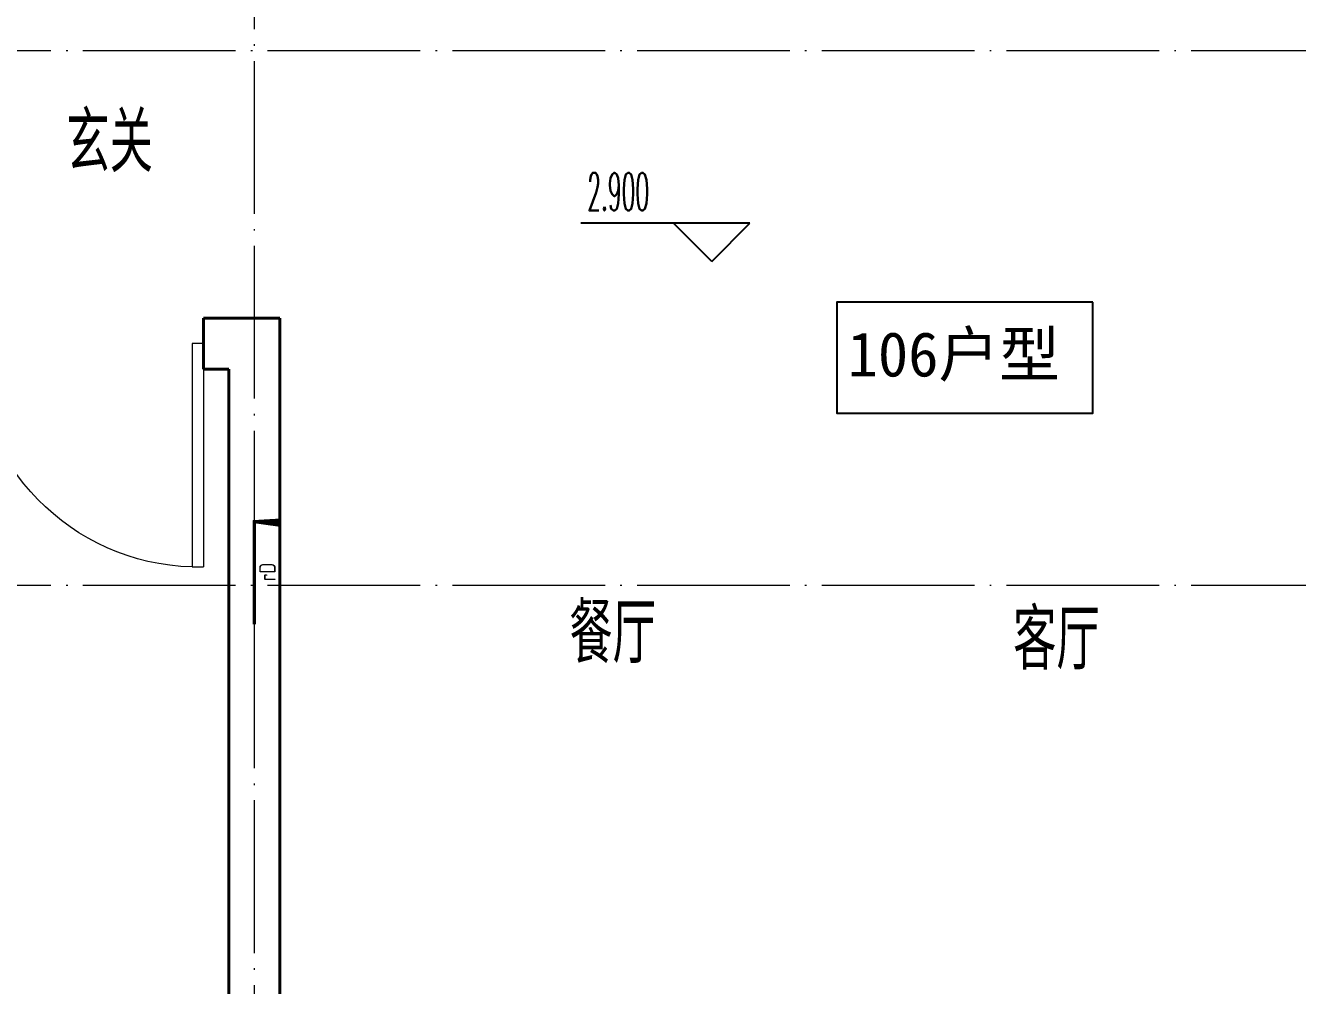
# Model space of a CAD drawing. Extents: x 27938 to 1042331, y -235042 to 1535213.
# Drawn here: x 696817 to 701817, y 598677 to 602449 of the extents above; entities that cross this region are included whole.
import ezdxf

# ---------------------------------------------------------------- set-up
doc = ezdxf.new("R2010")
doc.units = 0
doc.header["$LTSCALE"] = 1000
doc.header["$MEASUREMENT"] = 0
doc.linetypes.add('DOTE', pattern=[2.4200000000000004, 2, -0.2, 0.02, -0.2])
doc.layers.add('DIM_ELEV', color=3, linetype='Continuous')
doc.layers.add('PUB_TEXT', color=4, linetype='Continuous')
for name, color, linetype, lineweight in [('DOTE', 19, 'DOTE', 9), ('EQUIP-消防', 3, 'Continuous', 20), ('WALL', 9, 'Continuous', 40), ('WINDOW', 8, 'Continuous', 15)]:
    doc.layers.add(name, color=color, linetype=linetype, lineweight=lineweight)
doc.styles.add('_TCH_DIM', font='SIMPLEX.shx', dxfattribs={"width": 0.6, "oblique": 10, "bigfont": 'hztxt.shx'})
doc.styles.get("Standard").update_dxf_attribs({"font": 'gbenor.shx', "bigfont": 'gbcbig.shx'})
doc.styles.add('房间名称', font='TSSDENG', dxfattribs={"width": 0.8, "bigfont": 'HZTXT'})
doc.styles.add('黑体', font='simhei.ttf')

# ---------------------------------------------------------------- blocks, each defined once
blk = doc.blocks.new('HFTHFFGHFH')
at = {"layer": 'DOTE', "linetype": 'DOTE', "ltscale": 0.3}
for p, q in [((551616.57755684, 594448.8100090846), (551616.5775568401, 612948.8100463543)), ((587116.5787011748, 602348.8103599143), (534316.57870118, 602348.8103599143)), ((587116.5787011747, 600248.8103599143), (534316.57870118, 600248.8103599143))]:
    blk.add_line(p, q, dxfattribs=at)
blk = doc.blocks.new('FSFSFSFSEG')
at = {"layer": 'EQUIP-消防', "color": 0, "const_width": 12.82051282052028}
blk.add_lwpolyline([(136866.5605577994, 335152.5449090759), (136466.5605577994, 335152.5449090774), (136466.5605577991, 335052.5449090772), (136866.5605577991, 335052.5449090757)], close=True, dxfattribs=at)
at = {"layer": 'PUB_TEXT', "color": 0, "style": '房间名称', "width": 0.8}
blk.add_text('rD', height=64.8, dxfattribs=at).set_placement((136633.7425204425, 335069.0046025831))
blk = doc.blocks.new('HGFHGGGDFGRD')
at = {"color": 8, "rotation": 90}
blk.add_blockref('FSFSFSFSEG', (1032869.120595433, 232007.1647419208), dxfattribs=at)
blk = doc.blocks.new('$DorLib2D$00000001')
for p, q in [((0.45, 0.9750000000000001), (0.5000000000000002, 0.9750000000000001)), ((0.45, 0), (0.45, 0.9750000000000001)), ((0.5, 0), (0.5, 0.9750000000000001)), ((0.5, 0), (0.45, 0))]:
    blk.add_line(p, q)
at = {"lineweight": 13}
blk.add_arc((0.475, 0), 0.975, 91.4692835813538, 180, dxfattribs=at)

msp = doc.modelspace()

# ---------------------------------------------------------------- linework, layer by layer
at = {"color": 8}
msp.add_lwpolyline([(701011.8761047919, 601361.919220207), (700005.8761047919, 601361.9192202063), (700005.8761047922, 600925.9192202063), (701011.8761047922, 600925.919220207)], close=True, dxfattribs=at)
at = {"layer": 'DIM_ELEV', "color": 8}
for p, q in [((699664.276290854, 601671.6005705176), (698999.3558183424, 601671.6005705176)), ((699514.276290854, 601521.6005705176), (699364.276290854, 601671.6005705176)), ((699514.276290854, 601521.6005705176), (699664.276290854, 601671.6005705176))]:
    msp.add_line(p, q, dxfattribs=at)
at = {"layer": 'WALL', "color": 8}
for p, q in [((697816.5756667418, 601298.8103598967), (697516.5756572176, 601298.8103598709)), ((697516.5756572176, 601298.8103598709), (697516.5756572156, 601098.8103598914)), ((697816.5756667418, 601298.8103598967), (697816.5757391567, 598348.8100090536)), ((697516.5756572156, 601098.8103598914), (697616.5756597057, 601098.8103598922)), ((697616.5756597057, 601098.8103598922), (697616.5757296663, 598248.8100066043))]:
    msp.add_line(p, q, dxfattribs=at)

# ---------------------------------------------------------------- block references
msp.add_blockref('HFTHFFGHFH', (146100, 0))
at = {"color": 8}
msp.add_blockref('HGFHGGGDFGRD', (0, 231625.0852148207), dxfattribs=at)
at = {"layer": 'WINDOW', "xscale": -900, "yscale": 900, "zscale": -900, "rotation": 179.9999999994159}
msp.add_blockref('$DorLib2D$00000001', (697066.5756571923, 601198.8103599056), dxfattribs=at)

# ---------------------------------------------------------------- texts
at = {"color": 8, "style": '黑体'}
msp.add_text('106户型', height=175, dxfattribs=at).set_placement((700048.1163458928, 601069.732104643))
at = {"layer": 'DIM_ELEV', "color": 8, "style": '_TCH_DIM', "width": 0.4235294117647059}
msp.add_text('2.900', height=148.75, dxfattribs=at).set_placement((699024.8907244315, 601721.6505705176))
at = {"layer": 'PUB_TEXT', "color": 8}
for s, p in [('玄关', (696977.4190472228, 601871.9782202892)), ('餐厅', (698954.3160625496, 599943.0059975643)), ('客厅', (700698.7452421198, 599918.0343362399))]:
    msp.add_text(s, height=236.3120567375886, dxfattribs=at).set_placement(p)

doc.saveas('drawing.dxf')
